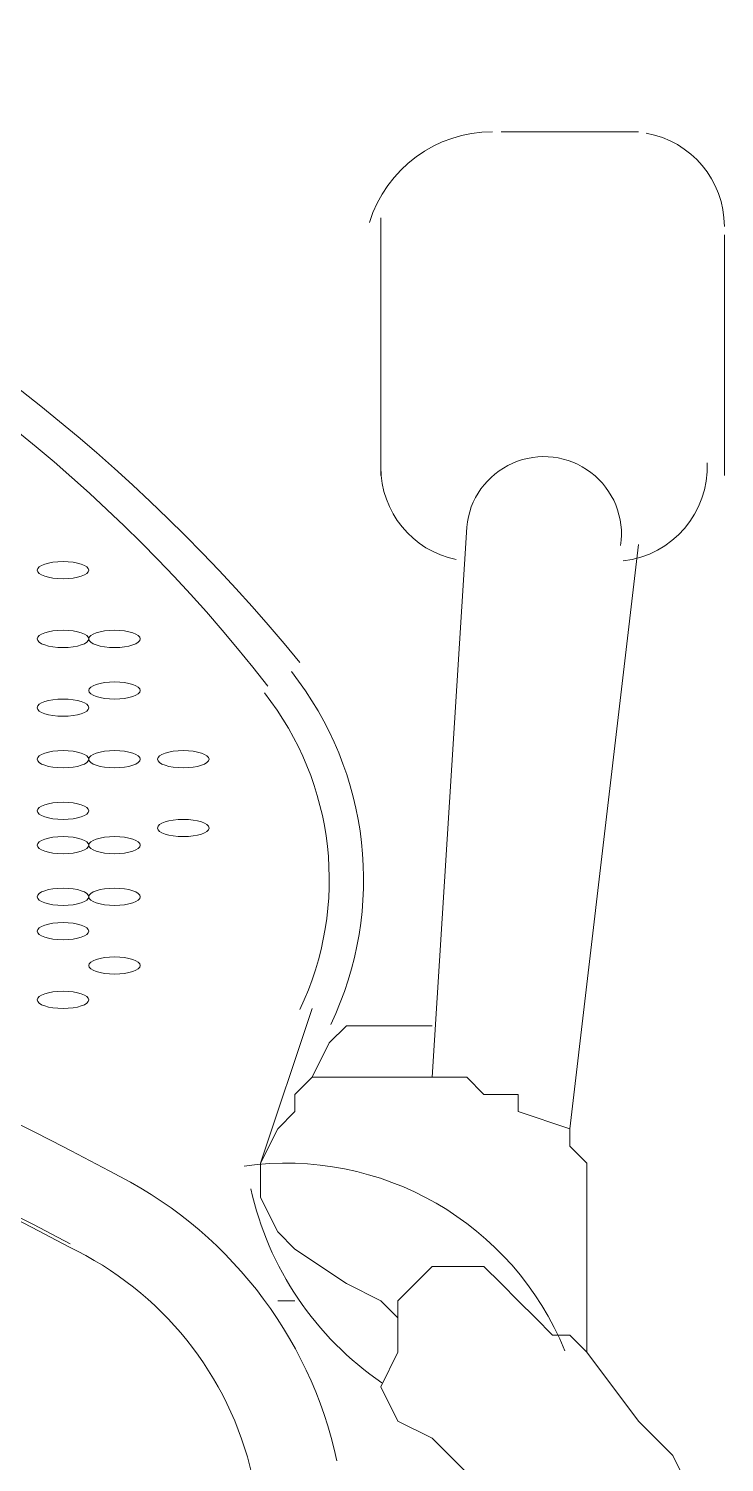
# Model space of a CAD drawing. Header units: metres. Extents: x 29 to 86.9, y -23.2 to 39.7.
# Drawn here: x 72.8215 to 72.9206, y -17.1515 to -16.9476 of the extents above; entities that cross this region are included whole.
import ezdxf

# ---------------------------------------------------------------- set-up
doc = ezdxf.new("R2010")
doc.units = ezdxf.units.M
doc.header["$LTSCALE"] = 100
doc.layers.get('0').update_dxf_attribs({"color": 254})
doc.layers.add('Arqui', color=8, linetype='Continuous', lineweight=0)

# ---------------------------------------------------------------- blocks, each defined once
blk = doc.blocks.new('A$C9582355f')
at = {"layer": 'Arqui'}
for points in [[(43.87749368278156, 6.126214199186052, 0.227858069496661), (43.6845608857256, 6.21636923779397, 0.2278580694967089), (43.49210938274956, 6.126214199186052)], [(43.87290380515759, 6.122865414649823, 0.25380102573538), (43.68388871256553, 6.205849049185872, 0.2538010257353667), (43.49425366037354, 6.122865414649823)], [(43.92315951562153, 6.14284968396214, 1.027903158020188), (43.90123713276552, 6.145461511393933), (43.89634593276554, 6.067202311393885)], [(43.88276104051755, 6.012627475682166, 0.2305320559266651), (43.8503315774696, 6.053867237185841, 0.06904277544353046), (43.75885449641356, 6.088229262265941, 0.03702395519694799), (43.69694369220559, 6.093928121666067)], [(43.87069789841354, 6.01054424023414, 0.2302038230448222), (43.84458634949357, 6.043060791098014, 0.0690426861728186), (43.75622567206159, 6.076287177362246, -0.0690426861728186), (43.84479571730952, 6.043500045313976, 0.0690426861728186), (43.75622567206159, 6.076287177362246)]]:
    blk.add_lwpolyline(points, format="xyb", dxfattribs=at)
for points in [[(43.92569313276562, 6.201710311393981), (43.9061283327656, 6.201710311393981)], [(43.88900913276558, 6.189482311393931), (43.88900913276558, 6.152798311394235)], [(43.93792113276555, 6.152798311394235), (43.93792113276555, 6.18703671139383)], [(43.92569313276562, 6.143015911393832), (43.91591073276555, 6.059865511394037)], [(43.87922673276552, 6.076984711393834), (43.87188993276555, 6.054974311393835)], [(43.87922673276552, 6.067202311393885), (43.88167233276562, 6.072093511394087), (43.88411793276561, 6.074539111394188), (43.88656353276559, 6.074539111394188), (43.89145473276557, 6.074539111394188), (43.89634593276554, 6.074539111394188)], [(43.87678113276553, 6.035409511393937), (43.87433553276554, 6.035409511393937)], [(43.89145473276557, 6.032963911393836), (43.89145473276557, 6.030518311394189), (43.89145473276557, 6.028072711394088), (43.88900913276558, 6.023181511393886), (43.89145473276557, 6.018290311394139), (43.89634593276554, 6.015844711394038), (43.90368273276562, 6.00850791139419), (43.90857393276559, 6.006062311394089), (43.91101953276558, 6.003616711393988), (43.91346513276557, 6.001171111393887), (43.92080193276553, 5.998725511394241)], [(43.91835633276554, 6.028072711394088), (43.92569313276562, 6.018290311394139), (43.93058433276559, 6.013399111393937), (43.93302993276558, 6.00850791139419), (43.93302993276558, 6.006062311394089)]]:
    blk.add_lwpolyline(points, dxfattribs=at)
blk.add_lwpolyline([(43.91835633276554, 6.028072711394088), (43.91835633276554, 6.052528711394189), (43.91835633276554, 6.054974311393835), (43.91591073276555, 6.057419911393936), (43.91591073276555, 6.059865511394037), (43.90857393276559, 6.062311111394138), (43.90857393276559, 6.064756711394239), (43.90368273276562, 6.064756711394239), (43.90123713276552, 6.067202311393885), (43.89879153276553, 6.067202311393885), (43.89634593276554, 6.067202311393885), (43.88900913276558, 6.067202311393885), (43.88411793276561, 6.067202311393885), (43.87922673276552, 6.067202311393885), (43.87678113276553, 6.064756711394239), (43.87678113276553, 6.062311111394138), (43.87433553276554, 6.059865511394037), (43.87188993276555, 6.054974311393835), (43.87188993276555, 6.052528711394189), (43.87188993276555, 6.050083111394088), (43.87433553276554, 6.045191911393886), (43.87678113276553, 6.042746311394239), (43.88411793276561, 6.037855111394038), (43.88900913276558, 6.035409511393937), (43.89145473276557, 6.032963911393836), (43.89145473276557, 6.035409511393937), (43.89390033276555, 6.037855111394038), (43.89634593276554, 6.040300711394138), (43.89879153276553, 6.040300711394138), (43.90123713276552, 6.040300711394138), (43.90368273276562, 6.040300711394138), (43.9061283327656, 6.037855111394038), (43.90857393276559, 6.035409511393937), (43.91101953276558, 6.032963911393836), (43.91346513276557, 6.030518311394189), (43.91591073276555, 6.030518311394189)], close=True, dxfattribs=at)
for centre, radius, start, end in [((43.9049055422027, 6.183368306999455), 0.01834200439436427, 90.00002947908986, 162.6965617051288), ((43.92447031452542, 6.188259508762258), 0.01345081824012898, 1.121015636451592e-05, 80.12319912315178), ((43.90245991822081, 6.154021108974575), 0.01345078545529987, 179.9999896946071, 258.4259825849915), ((43.92202473609535, 6.154021101219769), 0.01345079319656073, 276.3006312821327, 2.603836020085145), ((43.83887436150502, 6.095326725158884), 0.04768917459685635, 334.4128100541262, 38.34228155411065), ((43.83887431884995, 6.095326730128818), 0.04279800939928044, 334.4128314600742, 38.34226118630849), ((43.87555831151934, 6.012176300462215), 0.04279801544113372, 22.11546943772309, 98.04745087138701), ((43.91468787903528, 6.06108828200604), 0.04524353822621754, 192.4365008457474, 235.6787389219265)]:
    blk.add_arc(centre, radius, start, end, dxfattribs=at)
for points in [[(43.84376553276553, 6.140570311394185), (43.84173952435759, 6.140570311394185), (43.84009713276561, 6.140022839378162), (43.84009713276561, 6.139347511394135)], [(43.84743393276557, 6.139347511394135), (43.84743393276557, 6.140022839378162), (43.84579154117358, 6.140570311394185), (43.84376553276553, 6.140570311394185)], [(43.84009713276561, 6.139347511394135), (43.84009713276561, 6.138672183410108), (43.84173952435759, 6.138124711394084), (43.84376553276553, 6.138124711394084)], [(43.84376553276553, 6.138124711394084), (43.84579154117358, 6.138124711394084), (43.84743393276557, 6.138672183410108), (43.84743393276557, 6.139347511394135)], [(43.84376553276553, 6.130787911394236), (43.84173952435759, 6.130787911394236), (43.84009713276561, 6.130240439378213), (43.84009713276561, 6.129565111394186)], [(43.84009713276561, 6.129565111394186), (43.84009713276561, 6.128889783410159), (43.84173952435759, 6.128342311394135), (43.84376553276553, 6.128342311394135)], [(43.84743393276557, 6.129565111394186), (43.84743393276557, 6.130240439378213), (43.84579154117358, 6.130787911394236), (43.84376553276553, 6.130787911394236)], [(43.84376553276553, 6.128342311394135), (43.84579154117358, 6.128342311394135), (43.84743393276557, 6.128889783410159), (43.84743393276557, 6.129565111394186)], [(43.85110233276561, 6.130787911394236), (43.84907632435755, 6.130787911394236), (43.84743393276557, 6.130240439378213), (43.84743393276557, 6.129565111394186)], [(43.84743393276557, 6.129565111394186), (43.84743393276557, 6.128889783410159), (43.84907632435755, 6.128342311394135), (43.85110233276561, 6.128342311394135)], [(43.85477073276553, 6.129565111394186), (43.85477073276553, 6.130240439378213), (43.85312834117354, 6.130787911394236), (43.85110233276561, 6.130787911394236)], [(43.85110233276561, 6.128342311394135), (43.85312834117354, 6.128342311394135), (43.85477073276553, 6.128889783410159), (43.85477073276553, 6.129565111394186)], [(43.85110233276561, 6.123451111393933), (43.84907632435755, 6.123451111393933), (43.84743393276557, 6.12290363937791), (43.84743393276557, 6.122228311393883)], [(43.85477073276553, 6.122228311393883), (43.85477073276553, 6.12290363937791), (43.85312834117354, 6.123451111393933), (43.85110233276561, 6.123451111393933)], [(43.84743393276557, 6.122228311393883), (43.84743393276557, 6.121552983409856), (43.84907632435755, 6.121005511393832), (43.85110233276561, 6.121005511393832)], [(43.85110233276561, 6.121005511393832), (43.85312834117354, 6.121005511393832), (43.85477073276553, 6.121552983409856), (43.85477073276553, 6.122228311393883)], [(43.84376553276553, 6.121005511393832), (43.84173952435759, 6.121005511393832), (43.84009713276561, 6.120458039377809), (43.84009713276561, 6.119782711394237)], [(43.84009713276561, 6.119782711394237), (43.84009713276561, 6.11910738341021), (43.84173952435759, 6.118559911394186), (43.84376553276553, 6.118559911394186)], [(43.84743393276557, 6.119782711394237), (43.84743393276557, 6.120458039377809), (43.84579154117358, 6.121005511393832), (43.84376553276553, 6.121005511393832)], [(43.84376553276553, 6.118559911394186), (43.84579154117358, 6.118559911394186), (43.84743393276557, 6.11910738341021), (43.84743393276557, 6.119782711394237)], [(43.84376553276553, 6.113668711393984), (43.84173952435759, 6.113668711393984), (43.84009713276561, 6.113121239377961), (43.84009713276561, 6.112445911393934)], [(43.84743393276557, 6.112445911393934), (43.84743393276557, 6.113121239377961), (43.84579154117358, 6.113668711393984), (43.84376553276553, 6.113668711393984)], [(43.85110233276561, 6.113668711393984), (43.84907632435755, 6.113668711393984), (43.84743393276557, 6.113121239377961), (43.84743393276557, 6.112445911393934)], [(43.85477073276553, 6.112445911393934), (43.85477073276553, 6.113121239377961), (43.85312834117354, 6.113668711393984), (43.85110233276561, 6.113668711393984)], [(43.86088473276556, 6.113668711393984), (43.85885872435762, 6.113668711393984), (43.85721633276552, 6.113121239377961), (43.85721633276552, 6.112445911393934)], [(43.86455313276559, 6.112445911393934), (43.86455313276559, 6.113121239377961), (43.86291074117361, 6.113668711393984), (43.86088473276556, 6.113668711393984)], [(43.84009713276561, 6.112445911393934), (43.84009713276561, 6.111770583409907), (43.84173952435759, 6.111223111393883), (43.84376553276553, 6.111223111393883)], [(43.84376553276553, 6.111223111393883), (43.84579154117358, 6.111223111393883), (43.84743393276557, 6.111770583409907), (43.84743393276557, 6.112445911393934)], [(43.84743393276557, 6.112445911393934), (43.84743393276557, 6.111770583409907), (43.84907632435755, 6.111223111393883), (43.85110233276561, 6.111223111393883)], [(43.85110233276561, 6.111223111393883), (43.85312834117354, 6.111223111393883), (43.85477073276553, 6.111770583409907), (43.85477073276553, 6.112445911393934)], [(43.85721633276552, 6.112445911393934), (43.85721633276552, 6.111770583409907), (43.85885872435762, 6.111223111393883), (43.86088473276556, 6.111223111393883)], [(43.86088473276556, 6.111223111393883), (43.86291074117361, 6.111223111393883), (43.86455313276559, 6.111770583409907), (43.86455313276559, 6.112445911393934)], [(43.84376553276553, 6.106331911394136), (43.84173952435759, 6.106331911394136), (43.84009713276561, 6.105784439378112), (43.84009713276561, 6.105109111394086)], [(43.84009713276561, 6.105109111394086), (43.84009713276561, 6.104433783410059), (43.84173952435759, 6.103886311394035), (43.84376553276553, 6.103886311394035)], [(43.84743393276557, 6.105109111394086), (43.84743393276557, 6.105784439378112), (43.84579154117358, 6.106331911394136), (43.84376553276553, 6.106331911394136)], [(43.84376553276553, 6.103886311394035), (43.84579154117358, 6.103886311394035), (43.84743393276557, 6.104433783410059), (43.84743393276557, 6.105109111394086)], [(43.86088473276556, 6.103886311394035), (43.85885872435762, 6.103886311394035), (43.85721633276552, 6.103338839378011), (43.85721633276552, 6.102663511393985)], [(43.85721633276552, 6.102663511393985), (43.85721633276552, 6.101988183409958), (43.85885872435762, 6.101440711393934), (43.86088473276556, 6.101440711393934)], [(43.86455313276559, 6.102663511393985), (43.86455313276559, 6.103338839378011), (43.86291074117361, 6.103886311394035), (43.86088473276556, 6.103886311394035)], [(43.86088473276556, 6.101440711393934), (43.86291074117361, 6.101440711393934), (43.86455313276559, 6.101988183409958), (43.86455313276559, 6.102663511393985)], [(43.84376553276553, 6.101440711393934), (43.84173952435759, 6.101440711393934), (43.84009713276561, 6.100893239377911), (43.84009713276561, 6.100217911393884)], [(43.84743393276557, 6.100217911393884), (43.84743393276557, 6.100893239377911), (43.84579154117358, 6.101440711393934), (43.84376553276553, 6.101440711393934)], [(43.85110233276561, 6.101440711393934), (43.84907632435755, 6.101440711393934), (43.84743393276557, 6.100893239377911), (43.84743393276557, 6.100217911393884)], [(43.85477073276553, 6.100217911393884), (43.85477073276553, 6.100893239377911), (43.85312834117354, 6.101440711393934), (43.85110233276561, 6.101440711393934)], [(43.84009713276561, 6.100217911393884), (43.84009713276561, 6.099542583409857), (43.84173952435759, 6.098995111393833), (43.84376553276553, 6.098995111393833)], [(43.84376553276553, 6.098995111393833), (43.84579154117358, 6.098995111393833), (43.84743393276557, 6.099542583409857), (43.84743393276557, 6.100217911393884)], [(43.84743393276557, 6.100217911393884), (43.84743393276557, 6.099542583409857), (43.84907632435755, 6.098995111393833), (43.85110233276561, 6.098995111393833)], [(43.85110233276561, 6.098995111393833), (43.85312834117354, 6.098995111393833), (43.85477073276553, 6.099542583409857), (43.85477073276553, 6.100217911393884)], [(43.84376553276553, 6.094103911394086), (43.84173952435759, 6.094103911394086), (43.84009713276561, 6.093556439378062), (43.84009713276561, 6.092881111394036)], [(43.84009713276561, 6.092881111394036), (43.84009713276561, 6.092205783410009), (43.84173952435759, 6.091658311393985), (43.84376553276553, 6.091658311393985)], [(43.84743393276557, 6.092881111394036), (43.84743393276557, 6.093556439378062), (43.84579154117358, 6.094103911394086), (43.84376553276553, 6.094103911394086)], [(43.84376553276553, 6.091658311393985), (43.84579154117358, 6.091658311393985), (43.84743393276557, 6.092205783410009), (43.84743393276557, 6.092881111394036)], [(43.85110233276561, 6.094103911394086), (43.84907632435755, 6.094103911394086), (43.84743393276557, 6.093556439378062), (43.84743393276557, 6.092881111394036)], [(43.84743393276557, 6.092881111394036), (43.84743393276557, 6.092205783410009), (43.84907632435755, 6.091658311393985), (43.85110233276561, 6.091658311393985)], [(43.85477073276553, 6.092881111394036), (43.85477073276553, 6.093556439378062), (43.85312834117354, 6.094103911394086), (43.85110233276561, 6.094103911394086)], [(43.85110233276561, 6.091658311393985), (43.85312834117354, 6.091658311393985), (43.85477073276553, 6.092205783410009), (43.85477073276553, 6.092881111394036)], [(43.84376553276553, 6.089212711393884), (43.84173952435759, 6.089212711393884), (43.84009713276561, 6.08866523937786), (43.84009713276561, 6.087989911393834)], [(43.84743393276557, 6.087989911393834), (43.84743393276557, 6.08866523937786), (43.84579154117358, 6.089212711393884), (43.84376553276553, 6.089212711393884)], [(43.84009713276561, 6.087989911393834), (43.84009713276561, 6.087314583409807), (43.84173952435759, 6.086767111394238), (43.84376553276553, 6.086767111394238)], [(43.84376553276553, 6.086767111394238), (43.84579154117358, 6.086767111394238), (43.84743393276557, 6.087314583409807), (43.84743393276557, 6.087989911393834)], [(43.85110233276561, 6.084321511394137), (43.84907632435755, 6.084321511394137), (43.84743393276557, 6.083774039378113), (43.84743393276557, 6.083098711394086)], [(43.85477073276553, 6.083098711394086), (43.85477073276553, 6.083774039378113), (43.85312834117354, 6.084321511394137), (43.85110233276561, 6.084321511394137)], [(43.84743393276557, 6.083098711394086), (43.84743393276557, 6.08242338341006), (43.84907632435755, 6.081875911394036), (43.85110233276561, 6.081875911394036)], [(43.85110233276561, 6.081875911394036), (43.85312834117354, 6.081875911394036), (43.85477073276553, 6.08242338341006), (43.85477073276553, 6.083098711394086)], [(43.84376553276553, 6.079430311393935), (43.84173952435759, 6.079430311393935), (43.84009713276561, 6.078882839377911), (43.84009713276561, 6.078207511393884)], [(43.84009713276561, 6.078207511393884), (43.84009713276561, 6.077532183409858), (43.84173952435759, 6.076984711393834), (43.84376553276553, 6.076984711393834)], [(43.84743393276557, 6.078207511393884), (43.84743393276557, 6.078882839377911), (43.84579154117358, 6.079430311393935), (43.84376553276553, 6.079430311393935)], [(43.84376553276553, 6.076984711393834), (43.84579154117358, 6.076984711393834), (43.84743393276557, 6.077532183409858), (43.84743393276557, 6.078207511393884)]]:
    blk.add_open_spline(points, degree=3, dxfattribs=at)

msp = doc.modelspace()

# ---------------------------------------------------------------- block references
msp.add_blockref('A$C9582355f', (28.98266172889876, -23.16396569870889))

doc.saveas('drawing.dxf')
